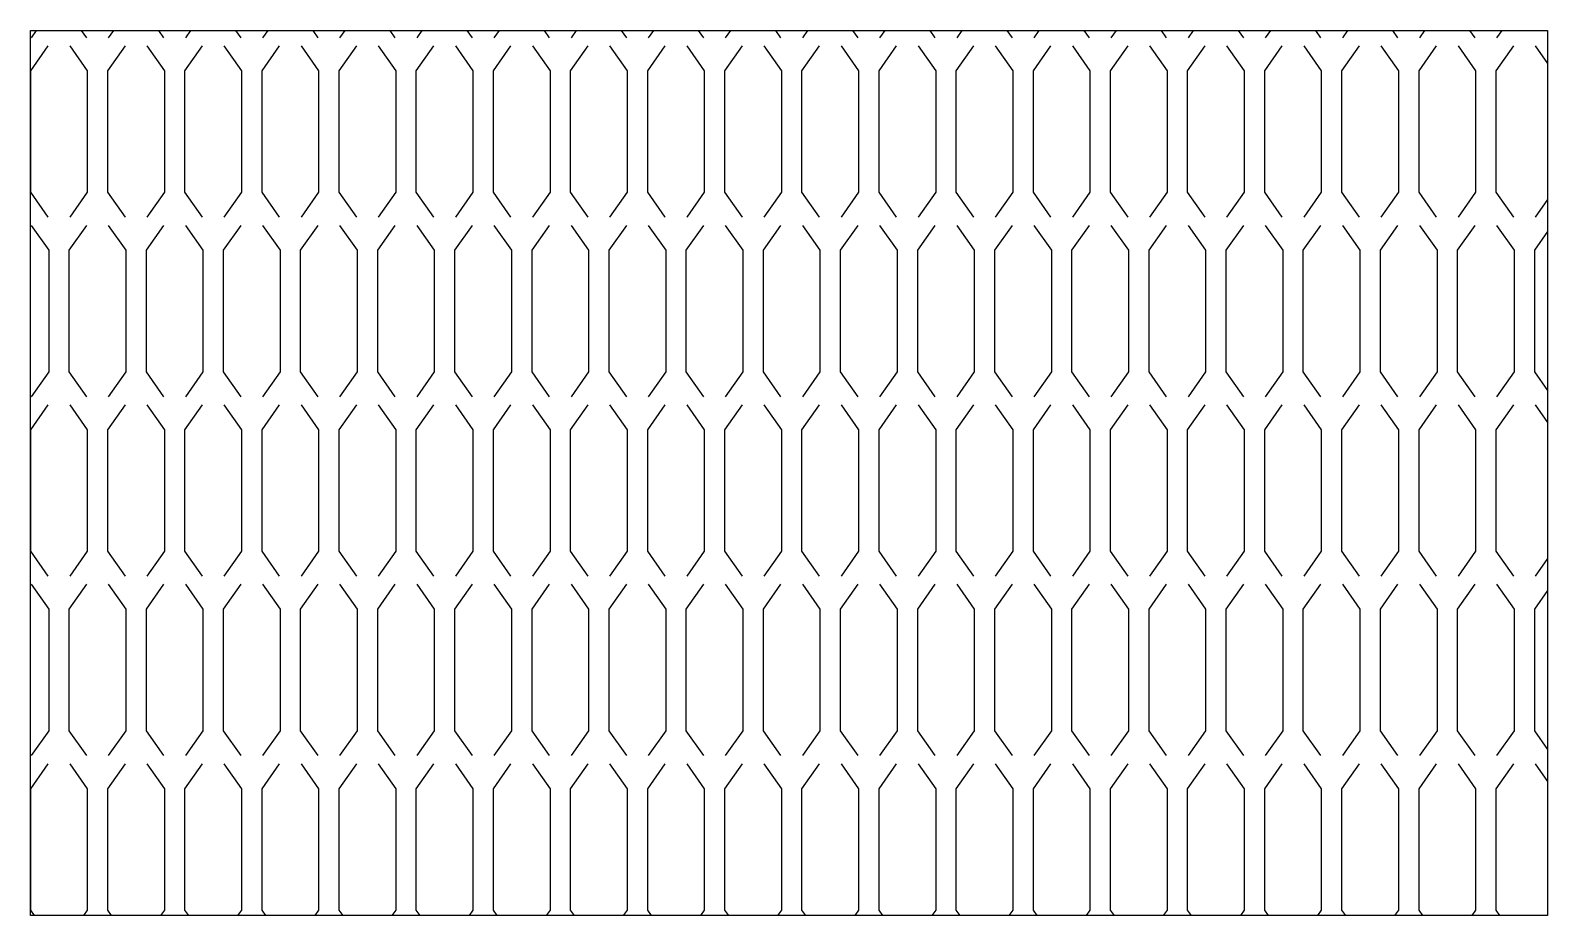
# Model space of a CAD drawing. Header units: millimetres. Extents: x 0 to 120, y 0 to 70.
import ezdxf

# ---------------------------------------------------------------- set-up
doc = ezdxf.new("R2010")
doc.units = ezdxf.units.MM
doc.layers.add('CUT', color=1, linetype='CONTINUOUS')

msp = doc.modelspace()

# ---------------------------------------------------------------- linework, layer by layer
at = {"layer": 'CUT'}
for p, q in [((0.4712, 70), (0.0628, 69.419)), ((4.0288, 70), (4.4372, 69.419)), ((6.5712, 70), (6.1628, 69.419)), ((10.1287, 70), (10.5372, 69.419)), ((12.6712, 70), (12.2628, 69.419)), ((16.2288, 70), (16.6372, 69.419)), ((18.7712, 70), (18.3628, 69.419)), ((22.3287, 70), (22.7372, 69.419)), ((24.8712, 70), (24.4628, 69.419)), ((28.4288, 70), (28.8372, 69.419)), ((30.9712, 70), (30.5628, 69.419)), ((34.5287, 70), (34.9372, 69.419)), ((37.0712, 70), (36.6628, 69.419)), ((40.6287, 70), (41.0372, 69.419)), ((43.1712, 70), (42.7628, 69.419)), ((46.7287, 70), (47.1372, 69.419)), ((49.2712, 70), (48.8628, 69.419)), ((52.8287, 70), (53.2372, 69.419)), ((55.3712, 70), (54.9628, 69.419)), ((58.9287, 70), (59.3372, 69.419)), ((61.4712, 70), (61.0628, 69.419)), ((65.0288, 70), (65.4372, 69.419)), ((67.5712, 70), (67.1628, 69.419)), ((71.1287, 70), (71.5372, 69.419)), ((73.6712, 70), (73.2628, 69.419)), ((77.2287, 70), (77.6372, 69.419)), ((79.7712, 70), (79.3628, 69.419)), ((83.3287, 70), (83.7372, 69.419)), ((85.8712, 70), (85.4628, 69.419)), ((89.4287, 70), (89.8372, 69.419)), ((91.9712, 70), (91.5628, 69.419)), ((95.5288, 70), (95.9372, 69.419)), ((98.0712, 70), (97.6628, 69.419)), ((101.6287, 70), (102.0372, 69.419)), ((104.1712, 70), (103.7628, 69.419)), ((107.7287, 70), (108.1372, 69.419)), ((110.2712, 70), (109.8628, 69.419)), ((113.8287, 70), (114.2372, 69.419)), ((116.3712, 70), (115.9628, 69.419)), ((119.0128, 68.773), (120, 67.3689)), ((120, 56.6311), (119.0128, 55.227)), ((119.0128, 40.389), (120, 38.9849)), ((120, 28.2471), (119.0128, 26.843)), ((119.0128, 12.005), (120, 10.6009))]:
    msp.add_line(p, q, dxfattribs=at)
for points in [[(0, 70), (120, 70), (120, 0), (0, 0), (0, 70)], [(1.3872, 68.773), (0, 66.8), (0, 57.2), (1.3872, 55.227)], [(3.1128, 68.773), (4.5, 66.8), (4.5, 57.2), (3.1128, 55.227)], [(7.4872, 68.773), (6.1, 66.8), (6.1, 57.2), (7.4872, 55.227)], [(9.2128, 68.773), (10.6, 66.8), (10.6, 57.2), (9.2128, 55.227)], [(13.5872, 68.773), (12.2, 66.8), (12.2, 57.2), (13.5872, 55.227)], [(15.3128, 68.773), (16.7, 66.8), (16.7, 57.2), (15.3128, 55.227)], [(19.6872, 68.773), (18.3, 66.8), (18.3, 57.2), (19.6872, 55.227)], [(21.4128, 68.773), (22.8, 66.8), (22.8, 57.2), (21.4128, 55.227)], [(25.7872, 68.773), (24.4, 66.8), (24.4, 57.2), (25.7872, 55.227)], [(27.5128, 68.773), (28.9, 66.8), (28.9, 57.2), (27.5128, 55.227)], [(31.8872, 68.773), (30.5, 66.8), (30.5, 57.2), (31.8872, 55.227)], [(33.6128, 68.773), (35, 66.8), (35, 57.2), (33.6128, 55.227)], [(37.9872, 68.773), (36.6, 66.8), (36.6, 57.2), (37.9872, 55.227)], [(39.7128, 68.773), (41.1, 66.8), (41.1, 57.2), (39.7128, 55.227)], [(44.0872, 68.773), (42.7, 66.8), (42.7, 57.2), (44.0872, 55.227)], [(45.8128, 68.773), (47.2, 66.8), (47.2, 57.2), (45.8128, 55.227)], [(50.1872, 68.773), (48.8, 66.8), (48.8, 57.2), (50.1872, 55.227)], [(51.9128, 68.773), (53.3, 66.8), (53.3, 57.2), (51.9128, 55.227)], [(56.2872, 68.773), (54.9, 66.8), (54.9, 57.2), (56.2872, 55.227)], [(58.0128, 68.773), (59.4, 66.8), (59.4, 57.2), (58.0128, 55.227)], [(62.3872, 68.773), (61, 66.8), (61, 57.2), (62.3872, 55.227)], [(64.1128, 68.773), (65.5, 66.8), (65.5, 57.2), (64.1128, 55.227)], [(68.4872, 68.773), (67.1, 66.8), (67.1, 57.2), (68.4872, 55.227)], [(70.2128, 68.773), (71.6, 66.8), (71.6, 57.2), (70.2128, 55.227)], [(74.5872, 68.773), (73.2, 66.8), (73.2, 57.2), (74.5872, 55.227)], [(76.3128, 68.773), (77.7, 66.8), (77.7, 57.2), (76.3128, 55.227)], [(80.6872, 68.773), (79.3, 66.8), (79.3, 57.2), (80.6872, 55.227)], [(82.4128, 68.773), (83.8, 66.8), (83.8, 57.2), (82.4128, 55.227)], [(86.7872, 68.773), (85.4, 66.8), (85.4, 57.2), (86.7872, 55.227)], [(88.5128, 68.773), (89.9, 66.8), (89.9, 57.2), (88.5128, 55.227)], [(92.8872, 68.773), (91.5, 66.8), (91.5, 57.2), (92.8872, 55.227)], [(94.6128, 68.773), (96, 66.8), (96, 57.2), (94.6128, 55.227)], [(98.9872, 68.773), (97.6, 66.8), (97.6, 57.2), (98.9872, 55.227)], [(100.7128, 68.773), (102.1, 66.8), (102.1, 57.2), (100.7128, 55.227)], [(105.0872, 68.773), (103.7, 66.8), (103.7, 57.2), (105.0872, 55.227)], [(106.8128, 68.773), (108.2, 66.8), (108.2, 57.2), (106.8128, 55.227)], [(111.1872, 68.773), (109.8, 66.8), (109.8, 57.2), (111.1872, 55.227)], [(112.9128, 68.773), (114.3, 66.8), (114.3, 57.2), (112.9128, 55.227)], [(117.2872, 68.773), (115.9, 66.8), (115.9, 57.2), (117.2872, 55.227)], [(0.0628, 54.581), (1.45, 52.608), (1.45, 43.008), (0.0628, 41.035)], [(4.4372, 54.581), (3.05, 52.608), (3.05, 43.008), (4.4372, 41.035)], [(6.1628, 54.581), (7.55, 52.608), (7.55, 43.008), (6.1628, 41.035)], [(10.5372, 54.581), (9.15, 52.608), (9.15, 43.008), (10.5372, 41.035)], [(12.2628, 54.581), (13.65, 52.608), (13.65, 43.008), (12.2628, 41.035)], [(16.6372, 54.581), (15.25, 52.608), (15.25, 43.008), (16.6372, 41.035)], [(18.3628, 54.581), (19.75, 52.608), (19.75, 43.008), (18.3628, 41.035)], [(22.7372, 54.581), (21.35, 52.608), (21.35, 43.008), (22.7372, 41.035)], [(24.4628, 54.581), (25.85, 52.608), (25.85, 43.008), (24.4628, 41.035)], [(28.8372, 54.581), (27.45, 52.608), (27.45, 43.008), (28.8372, 41.035)], [(30.5628, 54.581), (31.95, 52.608), (31.95, 43.008), (30.5628, 41.035)], [(34.9372, 54.581), (33.55, 52.608), (33.55, 43.008), (34.9372, 41.035)], [(36.6628, 54.581), (38.05, 52.608), (38.05, 43.008), (36.6628, 41.035)], [(41.0372, 54.581), (39.65, 52.608), (39.65, 43.008), (41.0372, 41.035)], [(42.7628, 54.581), (44.15, 52.608), (44.15, 43.008), (42.7628, 41.035)], [(47.1372, 54.581), (45.75, 52.608), (45.75, 43.008), (47.1372, 41.035)], [(48.8628, 54.581), (50.25, 52.608), (50.25, 43.008), (48.8628, 41.035)], [(53.2372, 54.581), (51.85, 52.608), (51.85, 43.008), (53.2372, 41.035)], [(54.9628, 54.581), (56.35, 52.608), (56.35, 43.008), (54.9628, 41.035)], [(59.3372, 54.581), (57.95, 52.608), (57.95, 43.008), (59.3372, 41.035)], [(61.0628, 54.581), (62.45, 52.608), (62.45, 43.008), (61.0628, 41.035)], [(65.4372, 54.581), (64.05, 52.608), (64.05, 43.008), (65.4372, 41.035)], [(67.1628, 54.581), (68.55, 52.608), (68.55, 43.008), (67.1628, 41.035)], [(71.5372, 54.581), (70.15, 52.608), (70.15, 43.008), (71.5372, 41.035)], [(73.2628, 54.581), (74.65, 52.608), (74.65, 43.008), (73.2628, 41.035)], [(77.6372, 54.581), (76.25, 52.608), (76.25, 43.008), (77.6372, 41.035)], [(79.3628, 54.581), (80.75, 52.608), (80.75, 43.008), (79.3628, 41.035)], [(83.7372, 54.581), (82.35, 52.608), (82.35, 43.008), (83.7372, 41.035)], [(85.4628, 54.581), (86.85, 52.608), (86.85, 43.008), (85.4628, 41.035)], [(89.8372, 54.581), (88.45, 52.608), (88.45, 43.008), (89.8372, 41.035)], [(91.5628, 54.581), (92.95, 52.608), (92.95, 43.008), (91.5628, 41.035)], [(95.9372, 54.581), (94.55, 52.608), (94.55, 43.008), (95.9372, 41.035)], [(97.6628, 54.581), (99.05, 52.608), (99.05, 43.008), (97.6628, 41.035)], [(102.0372, 54.581), (100.65, 52.608), (100.65, 43.008), (102.0372, 41.035)], [(103.7628, 54.581), (105.15, 52.608), (105.15, 43.008), (103.7628, 41.035)], [(108.1372, 54.581), (106.75, 52.608), (106.75, 43.008), (108.1372, 41.035)], [(109.8628, 54.581), (111.25, 52.608), (111.25, 43.008), (109.8628, 41.035)], [(114.2372, 54.581), (112.85, 52.608), (112.85, 43.008), (114.2372, 41.035)], [(115.9628, 54.581), (117.35, 52.608), (117.35, 43.008), (115.9628, 41.035)], [(120, 54.1013), (118.95, 52.608), (118.95, 43.008), (120, 41.5147)], [(1.3872, 40.389), (0, 38.416), (0, 28.816), (1.3872, 26.843)], [(3.1128, 40.389), (4.5, 38.416), (4.5, 28.816), (3.1128, 26.843)], [(7.4872, 40.389), (6.1, 38.416), (6.1, 28.816), (7.4872, 26.843)], [(9.2128, 40.389), (10.6, 38.416), (10.6, 28.816), (9.2128, 26.843)], [(13.5872, 40.389), (12.2, 38.416), (12.2, 28.816), (13.5872, 26.843)], [(15.3128, 40.389), (16.7, 38.416), (16.7, 28.816), (15.3128, 26.843)], [(19.6872, 40.389), (18.3, 38.416), (18.3, 28.816), (19.6872, 26.843)], [(21.4128, 40.389), (22.8, 38.416), (22.8, 28.816), (21.4128, 26.843)], [(25.7872, 40.389), (24.4, 38.416), (24.4, 28.816), (25.7872, 26.843)], [(27.5128, 40.389), (28.9, 38.416), (28.9, 28.816), (27.5128, 26.843)], [(31.8872, 40.389), (30.5, 38.416), (30.5, 28.816), (31.8872, 26.843)], [(33.6128, 40.389), (35, 38.416), (35, 28.816), (33.6128, 26.843)], [(37.9872, 40.389), (36.6, 38.416), (36.6, 28.816), (37.9872, 26.843)], [(39.7128, 40.389), (41.1, 38.416), (41.1, 28.816), (39.7128, 26.843)], [(44.0872, 40.389), (42.7, 38.416), (42.7, 28.816), (44.0872, 26.843)], [(45.8128, 40.389), (47.2, 38.416), (47.2, 28.816), (45.8128, 26.843)], [(50.1872, 40.389), (48.8, 38.416), (48.8, 28.816), (50.1872, 26.843)], [(51.9128, 40.389), (53.3, 38.416), (53.3, 28.816), (51.9128, 26.843)], [(56.2872, 40.389), (54.9, 38.416), (54.9, 28.816), (56.2872, 26.843)], [(58.0128, 40.389), (59.4, 38.416), (59.4, 28.816), (58.0128, 26.843)], [(62.3872, 40.389), (61, 38.416), (61, 28.816), (62.3872, 26.843)], [(64.1128, 40.389), (65.5, 38.416), (65.5, 28.816), (64.1128, 26.843)], [(68.4872, 40.389), (67.1, 38.416), (67.1, 28.816), (68.4872, 26.843)], [(70.2128, 40.389), (71.6, 38.416), (71.6, 28.816), (70.2128, 26.843)], [(74.5872, 40.389), (73.2, 38.416), (73.2, 28.816), (74.5872, 26.843)], [(76.3128, 40.389), (77.7, 38.416), (77.7, 28.816), (76.3128, 26.843)], [(80.6872, 40.389), (79.3, 38.416), (79.3, 28.816), (80.6872, 26.843)], [(82.4128, 40.389), (83.8, 38.416), (83.8, 28.816), (82.4128, 26.843)], [(86.7872, 40.389), (85.4, 38.416), (85.4, 28.816), (86.7872, 26.843)], [(88.5128, 40.389), (89.9, 38.416), (89.9, 28.816), (88.5128, 26.843)], [(92.8872, 40.389), (91.5, 38.416), (91.5, 28.816), (92.8872, 26.843)], [(94.6128, 40.389), (96, 38.416), (96, 28.816), (94.6128, 26.843)], [(98.9872, 40.389), (97.6, 38.416), (97.6, 28.816), (98.9872, 26.843)], [(100.7128, 40.389), (102.1, 38.416), (102.1, 28.816), (100.7128, 26.843)], [(105.0872, 40.389), (103.7, 38.416), (103.7, 28.816), (105.0872, 26.843)], [(106.8128, 40.389), (108.2, 38.416), (108.2, 28.816), (106.8128, 26.843)], [(111.1872, 40.389), (109.8, 38.416), (109.8, 28.816), (111.1872, 26.843)], [(112.9128, 40.389), (114.3, 38.416), (114.3, 28.816), (112.9128, 26.843)], [(117.2872, 40.389), (115.9, 38.416), (115.9, 28.816), (117.2872, 26.843)], [(0.0628, 26.197), (1.45, 24.224), (1.45, 14.624), (0.0628, 12.651)], [(4.4372, 26.197), (3.05, 24.224), (3.05, 14.624), (4.4372, 12.651)], [(6.1628, 26.197), (7.55, 24.224), (7.55, 14.624), (6.1628, 12.651)], [(10.5372, 26.197), (9.15, 24.224), (9.15, 14.624), (10.5372, 12.651)], [(12.2628, 26.197), (13.65, 24.224), (13.65, 14.624), (12.2628, 12.651)], [(16.6372, 26.197), (15.25, 24.224), (15.25, 14.624), (16.6372, 12.651)], [(18.3628, 26.197), (19.75, 24.224), (19.75, 14.624), (18.3628, 12.651)], [(22.7372, 26.197), (21.35, 24.224), (21.35, 14.624), (22.7372, 12.651)], [(24.4628, 26.197), (25.85, 24.224), (25.85, 14.624), (24.4628, 12.651)], [(28.8372, 26.197), (27.45, 24.224), (27.45, 14.624), (28.8372, 12.651)], [(30.5628, 26.197), (31.95, 24.224), (31.95, 14.624), (30.5628, 12.651)], [(34.9372, 26.197), (33.55, 24.224), (33.55, 14.624), (34.9372, 12.651)], [(36.6628, 26.197), (38.05, 24.224), (38.05, 14.624), (36.6628, 12.651)], [(41.0372, 26.197), (39.65, 24.224), (39.65, 14.624), (41.0372, 12.651)], [(42.7628, 26.197), (44.15, 24.224), (44.15, 14.624), (42.7628, 12.651)], [(47.1372, 26.197), (45.75, 24.224), (45.75, 14.624), (47.1372, 12.651)], [(48.8628, 26.197), (50.25, 24.224), (50.25, 14.624), (48.8628, 12.651)], [(53.2372, 26.197), (51.85, 24.224), (51.85, 14.624), (53.2372, 12.651)], [(54.9628, 26.197), (56.35, 24.224), (56.35, 14.624), (54.9628, 12.651)], [(59.3372, 26.197), (57.95, 24.224), (57.95, 14.624), (59.3372, 12.651)], [(61.0628, 26.197), (62.45, 24.224), (62.45, 14.624), (61.0628, 12.651)], [(65.4372, 26.197), (64.05, 24.224), (64.05, 14.624), (65.4372, 12.651)], [(67.1628, 26.197), (68.55, 24.224), (68.55, 14.624), (67.1628, 12.651)], [(71.5372, 26.197), (70.15, 24.224), (70.15, 14.624), (71.5372, 12.651)], [(73.2628, 26.197), (74.65, 24.224), (74.65, 14.624), (73.2628, 12.651)], [(77.6372, 26.197), (76.25, 24.224), (76.25, 14.624), (77.6372, 12.651)], [(79.3628, 26.197), (80.75, 24.224), (80.75, 14.624), (79.3628, 12.651)], [(83.7372, 26.197), (82.35, 24.224), (82.35, 14.624), (83.7372, 12.651)], [(85.4628, 26.197), (86.85, 24.224), (86.85, 14.624), (85.4628, 12.651)], [(89.8372, 26.197), (88.45, 24.224), (88.45, 14.624), (89.8372, 12.651)], [(91.5628, 26.197), (92.95, 24.224), (92.95, 14.624), (91.5628, 12.651)], [(95.9372, 26.197), (94.55, 24.224), (94.55, 14.624), (95.9372, 12.651)], [(97.6628, 26.197), (99.05, 24.224), (99.05, 14.624), (97.6628, 12.651)], [(102.0372, 26.197), (100.65, 24.224), (100.65, 14.624), (102.0372, 12.651)], [(103.7628, 26.197), (105.15, 24.224), (105.15, 14.624), (103.7628, 12.651)], [(108.1372, 26.197), (106.75, 24.224), (106.75, 14.624), (108.1372, 12.651)], [(109.8628, 26.197), (111.25, 24.224), (111.25, 14.624), (109.8628, 12.651)], [(114.2372, 26.197), (112.85, 24.224), (112.85, 14.624), (114.2372, 12.651)], [(115.9628, 26.197), (117.35, 24.224), (117.35, 14.624), (115.9628, 12.651)], [(120, 25.7173), (118.95, 24.224), (118.95, 14.624), (120, 13.1307)], [(1.3872, 12.005), (0, 10.032), (0, 0.432), (0.3038, 0)], [(3.1128, 12.005), (4.5, 10.032), (4.5, 0.432), (4.1962, 0)], [(7.4872, 12.005), (6.1, 10.032), (6.1, 0.432), (6.4038, 0)], [(9.2128, 12.005), (10.6, 10.032), (10.6, 0.432), (10.2962, 0)], [(13.5872, 12.005), (12.2, 10.032), (12.2, 0.432), (12.5038, 0)], [(15.3128, 12.005), (16.7, 10.032), (16.7, 0.432), (16.3962, 0)], [(19.6872, 12.005), (18.3, 10.032), (18.3, 0.432), (18.6037, 0)], [(21.4128, 12.005), (22.8, 10.032), (22.8, 0.432), (22.4962, 0)], [(25.7872, 12.005), (24.4, 10.032), (24.4, 0.432), (24.7037, 0)], [(27.5128, 12.005), (28.9, 10.032), (28.9, 0.432), (28.5962, 0)], [(31.8872, 12.005), (30.5, 10.032), (30.5, 0.432), (30.8038, 0)], [(33.6128, 12.005), (35, 10.032), (35, 0.432), (34.6962, 0)], [(37.9872, 12.005), (36.6, 10.032), (36.6, 0.432), (36.9037, 0)], [(39.7128, 12.005), (41.1, 10.032), (41.1, 0.432), (40.7962, 0)], [(44.0872, 12.005), (42.7, 10.032), (42.7, 0.432), (43.0037, 0)], [(45.8128, 12.005), (47.2, 10.032), (47.2, 0.432), (46.8962, 0)], [(50.1872, 12.005), (48.8, 10.032), (48.8, 0.432), (49.1037, 0)], [(51.9128, 12.005), (53.3, 10.032), (53.3, 0.432), (52.9962, 0)], [(56.2872, 12.005), (54.9, 10.032), (54.9, 0.432), (55.2037, 0)], [(58.0128, 12.005), (59.4, 10.032), (59.4, 0.432), (59.0962, 0)], [(62.3872, 12.005), (61, 10.032), (61, 0.432), (61.3038, 0)], [(64.1128, 12.005), (65.5, 10.032), (65.5, 0.432), (65.1963, 0)], [(68.4872, 12.005), (67.1, 10.032), (67.1, 0.432), (67.4037, 0)], [(70.2128, 12.005), (71.6, 10.032), (71.6, 0.432), (71.2963, 0)], [(74.5872, 12.005), (73.2, 10.032), (73.2, 0.432), (73.5037, 0)], [(76.3128, 12.005), (77.7, 10.032), (77.7, 0.432), (77.3962, 0)], [(80.6872, 12.005), (79.3, 10.032), (79.3, 0.432), (79.6037, 0)], [(82.4128, 12.005), (83.8, 10.032), (83.8, 0.432), (83.4963, 0)], [(86.7872, 12.005), (85.4, 10.032), (85.4, 0.432), (85.7037, 0)], [(88.5128, 12.005), (89.9, 10.032), (89.9, 0.432), (89.5962, 0)], [(92.8872, 12.005), (91.5, 10.032), (91.5, 0.432), (91.8037, 0)], [(94.6128, 12.005), (96, 10.032), (96, 0.432), (95.6963, 0)], [(98.9872, 12.005), (97.6, 10.032), (97.6, 0.432), (97.9037, 0)], [(100.7128, 12.005), (102.1, 10.032), (102.1, 0.432), (101.7963, 0)], [(105.0872, 12.005), (103.7, 10.032), (103.7, 0.432), (104.0037, 0)], [(106.8128, 12.005), (108.2, 10.032), (108.2, 0.432), (107.8962, 0)], [(111.1872, 12.005), (109.8, 10.032), (109.8, 0.432), (110.1037, 0)], [(112.9128, 12.005), (114.3, 10.032), (114.3, 0.432), (113.9963, 0)], [(117.2872, 12.005), (115.9, 10.032), (115.9, 0.432), (116.2037, 0)]]:
    msp.add_lwpolyline(points, dxfattribs=at)

doc.saveas('drawing.dxf')
